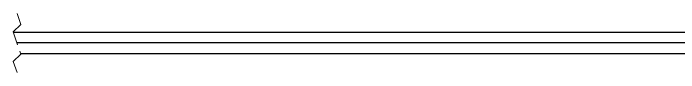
# Model space of a CAD drawing. Header units: millimetres. Extents: x 3 to 832, y 3 to 644.
# Drawn here: x 352 to 536.8, y 381.6 to 398.1 of the extents above; entities that cross this region are included whole.
import ezdxf

# ---------------------------------------------------------------- set-up
doc = ezdxf.new("R2010")
doc.units = ezdxf.units.MM
doc.header["$LTSCALE"] = 3
doc.linetypes.add('SLD-Dashed', pattern=[1.905, 1.27, -0.635])
doc.linetypes.add('SLD-Solid', pattern=[0])

msp = doc.modelspace()

# ---------------------------------------------------------------- linework, layer by layer
at = {"color": 7, "linetype": 'SLD-Dashed', "lineweight": 18}
for p, q in [((353, 398.14), (354.03, 395.04)), ((354.03, 395.04), (351.96, 392.96)), ((351.96, 392.96), (354.03, 386.75)), ((354.03, 386.75), (351.96, 384.68)), ((351.96, 384.68), (353, 381.57))]:
    msp.add_line(p, q, dxfattribs=at)
at = {"color": 7, "linetype": 'SLD-Solid', "lineweight": 25}
for p, q in [((704.93, 392.81), (352.01, 392.81)), ((704.93, 389.86), (353, 389.86)), ((353.98, 386.91), (704.93, 386.91))]:
    msp.add_line(p, q, dxfattribs=at)

doc.saveas('drawing.dxf')
